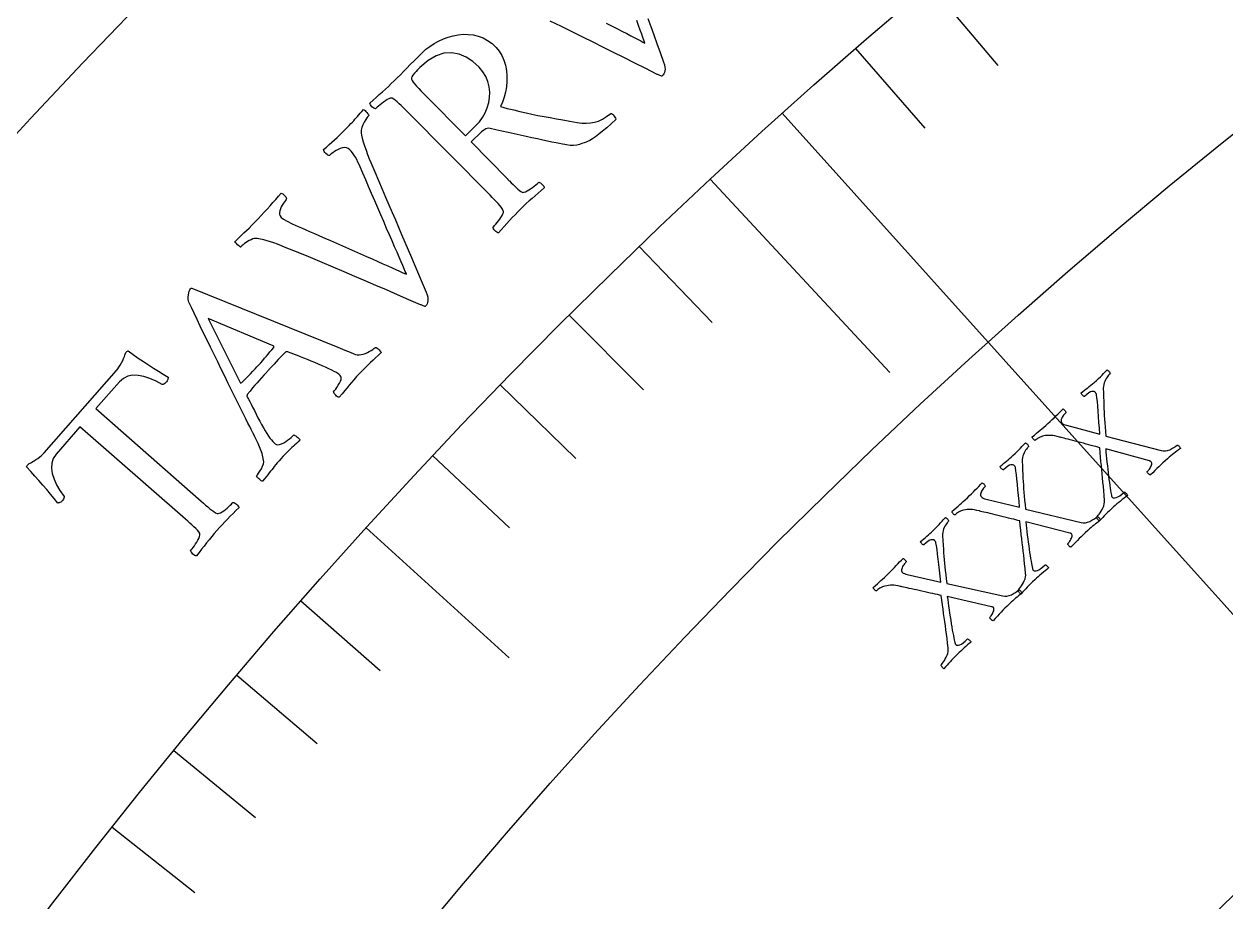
# Model space of a CAD drawing. Header units: millimetres. Extents: x -92 to 92, y -92 to 120.
# Drawn here: x -58.76 to -43.59, y 44.71 to 55.79 of the extents above; entities that cross this region are included whole.
import ezdxf

# ---------------------------------------------------------------- set-up
doc = ezdxf.new("R2010")
doc.units = ezdxf.units.MM
for name, color, linetype in [('ENGRAVE', 7, 'Continuous'), ('ENGRAVE_FINE', 8, 'Continuous'), ('TEXT', 5, 'Continuous')]:
    doc.layers.add(name, color=color, linetype=linetype)

msp = doc.modelspace()

# ---------------------------------------------------------------- linework, layer by layer
at = {"layer": 'ENGRAVE'}
for points in [[(-49.188, 54.6654), (-41.7634, 46.414)], [(-50.0989, 53.8318), (-47.8303, 51.3941)], [(-54.4417, 49.4355), (-52.6338, 47.7938)]]:
    msp.add_lwpolyline(points, dxfattribs=at)
for radius in [90.65, 90.65, 88.2219, 83.7125, 83.7125, 80.1513, 73.5375, 73.5375, 69.6525, 62.4375, 62.4375]:
    msp.add_circle((0, 0), radius, dxfattribs=at)
msp.add_arc((0, 0), 62.4375, 90, 180, dxfattribs=at)
at = {"layer": 'ENGRAVE_FINE'}
for points in [[(-47.3258, 56.2852), (-46.4686, 55.2657)], [(-48.2635, 55.4833), (-47.3893, 54.4783)], [(-50.9961, 52.9827), (-50.0724, 52.023)], [(-51.8792, 52.1183), (-50.9395, 51.1742)], [(-52.748, 51.2388), (-51.7926, 50.3107)], [(-53.6023, 50.3444), (-52.6313, 49.4325)], [(-55.2661, 48.5121), (-54.265, 47.6334)], [(-56.0751, 47.5746), (-55.0594, 46.7129)], [(-56.8686, 46.6232), (-55.8386, 45.7787)], [(-57.6463, 45.6581), (-56.6022, 44.8311)]]:
    msp.add_lwpolyline(points, dxfattribs=at)
at = {"layer": 'TEXT'}
for points in [[(-50.8851, 55.8585), (-50.8486, 55.7584), (-50.8109, 55.6546), (-50.7714, 55.5452), (-50.7302, 55.4301), (-50.6872, 55.3094), (-50.6769, 55.2767), (-50.6706, 55.2475), (-50.6684, 55.2219), (-50.6702, 55.1997), (-50.6753, 55.1803), (-50.6826, 55.163), (-50.6921, 55.1479), (-50.704, 55.1349), (-50.7087, 55.1325), (-50.715, 55.1326), (-50.723, 55.1351), (-50.7326, 55.14), (-50.7424, 55.1455), (-50.7513, 55.1499), (-50.759, 55.1532), (-50.7658, 55.1553), (-50.9107, 55.2283), (-51.0509, 55.2987), (-51.1863, 55.3665), (-51.3169, 55.4318), (-51.4457, 55.4959), (-51.5756, 55.5605), (-51.7068, 55.6254), (-51.8391, 55.6907), (-51.9758, 55.7575), (-52.1199, 55.827)], [(-51.4122, 55.8026), (-51.3423, 55.7672), (-51.2755, 55.733), (-51.2118, 55.7002), (-51.1525, 55.6696), (-51.099, 55.6418), (-51.0511, 55.6169), (-51.009, 55.5949), (-50.9741, 55.5767), (-50.9482, 55.5633), (-50.9311, 55.5547), (-50.923, 55.5509), (-50.927, 55.5635), (-50.9349, 55.5862), (-50.9466, 55.619), (-50.9621, 55.6618), (-50.9808, 55.7129), (-51.002, 55.7704), (-51.0256, 55.8343)]]:
    msp.add_lwpolyline(points, dxfattribs=at)
for points in [[(-53.7309, 55.4314), (-53.6859, 55.4716), (-53.6368, 55.5088), (-53.5837, 55.5432), (-53.5265, 55.5746), (-53.4666, 55.6021), (-53.4054, 55.6245), (-53.343, 55.642), (-53.2792, 55.6545), (-53.2152, 55.661), (-53.1516, 55.6604), (-53.0887, 55.6529), (-53.0263, 55.6383), (-52.9655, 55.6158), (-52.9074, 55.5842), (-52.852, 55.5436), (-52.7993, 55.4941), (-52.76, 55.4464), (-52.7276, 55.3932), (-52.7021, 55.3348), (-52.6835, 55.2709), (-52.6714, 55.2039), (-52.6653, 55.1362), (-52.665, 55.0676), (-52.6708, 54.9982), (-52.682, 54.9303), (-52.6983, 54.8661), (-52.7196, 54.8056), (-52.746, 54.7488), (-52.661, 54.7268), (-52.5788, 54.7063), (-52.4995, 54.6874), (-52.423, 54.6701), (-52.3478, 54.6539), (-52.272, 54.6383), (-52.1958, 54.6235), (-52.1192, 54.6094), (-52.0402, 54.5953), (-51.9571, 54.5806), (-51.8698, 54.5652), (-51.7783, 54.5491), (-51.7187, 54.5413), (-51.6623, 54.5391), (-51.6091, 54.5424), (-51.5591, 54.5513), (-51.5098, 54.567), (-51.4589, 54.5909), (-51.4064, 54.623), (-51.3522, 54.6633), (-51.3421, 54.6609), (-51.3318, 54.6544), (-51.3213, 54.6439), (-51.3106, 54.6293), (-51.301, 54.6142), (-51.2938, 54.6024), (-51.2891, 54.5938), (-51.2867, 54.5884), (-51.3474, 54.5324), (-51.4038, 54.4824), (-51.456, 54.4385), (-51.5039, 54.4006), (-51.5471, 54.3687), (-51.5852, 54.3425), (-51.6182, 54.3221), (-51.646, 54.3074), (-51.6656, 54.2999), (-51.6891, 54.2915), (-51.7166, 54.282), (-51.748, 54.2716), (-51.7833, 54.2629), (-51.8224, 54.2589), (-51.8653, 54.2595), (-51.9121, 54.2646), (-51.9334, 54.2685), (-51.9626, 54.274), (-51.9995, 54.2814), (-52.0443, 54.2904), (-52.0955, 54.301), (-52.1516, 54.3129), (-52.2128, 54.3262), (-52.279, 54.3407), (-52.3489, 54.3561), (-52.4212, 54.372), (-52.4958, 54.3884), (-52.5728, 54.4051), (-52.6505, 54.4222), (-52.7271, 54.4393), (-52.8027, 54.4564), (-52.8772, 54.4737), (-52.9026, 54.475), (-52.9289, 54.468), (-52.9559, 54.4529), (-52.9836, 54.4296), (-53.1139, 54.3025), (-52.662, 53.8405), (-52.6583, 53.8367), (-52.6546, 53.8329), (-52.6509, 53.8291), (-52.6471, 53.8253), (-52.6434, 53.8215), (-52.6397, 53.8177), (-52.636, 53.8139), (-52.6322, 53.8101), (-52.6091, 53.7866), (-52.5869, 53.7644), (-52.5656, 53.7434), (-52.5453, 53.7237), (-52.5259, 53.7059), (-52.5074, 53.6906), (-52.4898, 53.6779), (-52.4732, 53.6676), (-52.4627, 53.6658), (-52.4488, 53.6679), (-52.4314, 53.674), (-52.4105, 53.6842), (-52.3879, 53.6971), (-52.3655, 53.7113), (-52.3433, 53.727), (-52.3211, 53.744), (-52.3009, 53.7605), (-52.2843, 53.7743), (-52.2712, 53.7856), (-52.2618, 53.7943), (-52.2526, 53.7915), (-52.2422, 53.7861), (-52.2308, 53.778), (-52.2184, 53.7672), (-52.207, 53.7553), (-52.1989, 53.744), (-52.1941, 53.7332), (-52.1926, 53.7229), (-52.2324, 53.689), (-52.2713, 53.6556), (-52.3092, 53.6228), (-52.3462, 53.5906), (-52.3827, 53.5582), (-52.4191, 53.5249), (-52.4556, 53.4906), (-52.492, 53.4553), (-52.5271, 53.4204), (-52.562, 53.3846), (-52.5967, 53.3481), (-52.6312, 53.3107), (-52.6658, 53.2727), (-52.7004, 53.2342), (-52.7352, 53.1953), (-52.7701, 53.1558), (-52.7803, 53.1575), (-52.791, 53.1625), (-52.8022, 53.1708), (-52.8138, 53.1824), (-52.8244, 53.195), (-52.8323, 53.2066), (-52.8375, 53.217), (-52.8401, 53.2264), (-52.8313, 53.2356), (-52.8198, 53.2484), (-52.8056, 53.2648), (-52.7888, 53.2847), (-52.7713, 53.3066), (-52.755, 53.3288), (-52.7399, 53.3514), (-52.7261, 53.3742), (-52.7152, 53.3953), (-52.7088, 53.4125), (-52.707, 53.4259), (-52.7097, 53.4354), (-52.7213, 53.456), (-52.7361, 53.4779), (-52.7543, 53.5008), (-52.7757, 53.5249), (-52.7993, 53.5499), (-52.824, 53.5757), (-52.8498, 53.6024), (-52.8766, 53.6298), (-53.9188, 54.6816), (-53.9459, 54.709), (-53.9724, 54.7354), (-53.9983, 54.7608), (-54.0235, 54.7853), (-54.0479, 54.8076), (-54.071, 54.8264), (-54.0929, 54.8417), (-54.1137, 54.8535), (-54.1241, 54.8572), (-54.138, 54.8556), (-54.1553, 54.8488), (-54.1761, 54.8368), (-54.1984, 54.8217), (-54.2206, 54.8059), (-54.2426, 54.7892), (-54.2645, 54.7717), (-54.2846, 54.7551), (-54.3011, 54.7411), (-54.3141, 54.7296), (-54.3236, 54.7207), (-54.333, 54.7232), (-54.3435, 54.7285), (-54.355, 54.7364), (-54.3676, 54.747), (-54.3791, 54.7587), (-54.3873, 54.77), (-54.3921, 54.7808), (-54.3936, 54.7912), (-54.3539, 54.828), (-54.3145, 54.864), (-54.2754, 54.8995), (-54.2366, 54.9342), (-54.1982, 54.9688), (-54.1605, 55.0036), (-54.1234, 55.0388), (-54.0868, 55.0742), (-54.0487, 55.1119), (-54.0095, 55.1513), (-53.969, 55.1925), (-53.9274, 55.2353), (-53.8834, 55.2804), (-53.836, 55.3281), (-53.7852, 55.3784), (-53.7309, 55.4314)], [(-53.014, 55.2448), (-53.0947, 55.3177), (-53.1796, 55.3724), (-53.2687, 55.409), (-53.362, 55.4273), (-53.4587, 55.4226), (-53.5579, 55.3901), (-53.6596, 55.3296), (-53.7636, 55.2413), (-53.7766, 55.2282), (-53.7925, 55.2119), (-53.8111, 55.1922), (-53.8324, 55.1692), (-53.8517, 55.146), (-53.8641, 55.1259), (-53.8696, 55.1087), (-53.8683, 55.0945), (-53.8598, 55.0766), (-53.8463, 55.0558), (-53.8277, 55.0322), (-53.8042, 55.0057), (-53.778, 54.9778), (-53.7515, 54.9498), (-53.7246, 54.9219), (-53.6975, 54.894), (-53.1884, 54.3787), (-53.0554, 54.5085), (-53.01, 54.5581), (-52.971, 54.6121), (-52.9386, 54.6706), (-52.9126, 54.7336), (-52.8939, 54.7991), (-52.8836, 54.8652), (-52.8815, 54.9319), (-52.8877, 54.9992), (-52.9033, 55.0653), (-52.9296, 55.1283), (-52.9664, 55.1881), (-53.014, 55.2448)], [(-55.806, 53.3314), (-55.7665, 53.3733), (-55.728, 53.4149), (-55.6906, 53.4563), (-55.6543, 53.4974), (-55.6186, 53.5383), (-55.583, 53.5786), (-55.5475, 53.6184), (-55.5121, 53.6577), (-55.5037, 53.6538), (-55.4937, 53.6468), (-55.482, 53.6366), (-55.4688, 53.6234), (-55.4568, 53.6097), (-55.449, 53.5985), (-55.4453, 53.5897), (-55.4457, 53.5834), (-55.452, 53.5761), (-55.4608, 53.5646), (-55.4721, 53.5489), (-55.4859, 53.529), (-55.5, 53.5067), (-55.5124, 53.4835), (-55.5231, 53.4597), (-55.532, 53.4351), (-55.5367, 53.4111), (-55.535, 53.3891), (-55.5268, 53.3689), (-55.5121, 53.3507), (-55.4834, 53.3288), (-55.4381, 53.3022), (-55.3764, 53.271), (-55.2981, 53.2351), (-55.2568, 53.2171), (-55.2091, 53.1964), (-55.1552, 53.1729), (-55.0948, 53.1468), (-55.0297, 53.1185), (-54.9615, 53.0886), (-54.8902, 53.0573), (-54.8157, 53.0243), (-54.7395, 52.9907), (-54.6633, 52.9571), (-54.5869, 52.9237), (-54.5104, 52.8904), (-54.4354, 52.8577), (-54.3636, 52.8262), (-54.295, 52.7958), (-54.2296, 52.7666), (-54.1687, 52.7393), (-54.1137, 52.7145), (-54.0646, 52.6923), (-54.0212, 52.6727), (-53.9854, 52.6564), (-53.9588, 52.6445), (-53.9413, 52.6369), (-53.9329, 52.6335), (-53.9377, 52.6459), (-53.9469, 52.6682), (-53.9604, 52.7002), (-53.9782, 52.7421), (-53.9997, 52.7921), (-54.024, 52.8483), (-54.0512, 52.9108), (-54.0812, 52.9796), (-54.1135, 53.0534), (-54.1473, 53.1309), (-54.1826, 53.2123), (-54.2195, 53.2975), (-54.2572, 53.3849), (-54.2952, 53.473), (-54.3335, 53.5618), (-54.372, 53.6512), (-54.41, 53.7397), (-54.4468, 53.8256), (-54.4825, 53.9088), (-54.517, 53.9894), (-54.5302, 54.0196), (-54.5447, 54.0497), (-54.5604, 54.0799), (-54.5774, 54.1101), (-54.5948, 54.1385), (-54.6119, 54.1635), (-54.6288, 54.1849), (-54.6453, 54.2029), (-54.6664, 54.2195), (-54.6892, 54.2293), (-54.7138, 54.2322), (-54.7402, 54.2282), (-54.767, 54.2198), (-54.7929, 54.2091), (-54.8179, 54.1962), (-54.8419, 54.181), (-54.8634, 54.1659), (-54.8809, 54.1528), (-54.8945, 54.1419), (-54.9041, 54.1331), (-54.9126, 54.1326), (-54.9228, 54.1363), (-54.9348, 54.1442), (-54.9485, 54.1564), (-54.9612, 54.1702), (-54.9703, 54.183), (-54.9757, 54.1947), (-54.9775, 54.2054), (-54.9422, 54.2384), (-54.9077, 54.2703), (-54.874, 54.3011), (-54.8411, 54.3307), (-54.8083, 54.3605), (-54.7751, 54.3917), (-54.7413, 54.4242), (-54.707, 54.4582), (-54.6792, 54.4863), (-54.6545, 54.5115), (-54.633, 54.5338), (-54.6148, 54.5532), (-54.5983, 54.5712), (-54.582, 54.5891), (-54.5662, 54.607), (-54.5506, 54.625), (-54.5342, 54.6438), (-54.5158, 54.6646), (-54.4956, 54.6873), (-54.4734, 54.7119), (-54.465, 54.7077), (-54.4551, 54.7), (-54.4437, 54.6889), (-54.4307, 54.6742), (-54.419, 54.6596), (-54.4114, 54.6484), (-54.4078, 54.6407), (-54.4084, 54.6364), (-54.4178, 54.6254), (-54.4306, 54.608), (-54.4468, 54.584), (-54.4664, 54.5535), (-54.4847, 54.5195), (-54.4972, 54.485), (-54.5038, 54.4502), (-54.5045, 54.4149), (-54.5011, 54.3868), (-54.493, 54.3504), (-54.4802, 54.3059), (-54.4626, 54.2532), (-54.4426, 54.1974), (-54.4222, 54.1435), (-54.4014, 54.0916), (-54.3803, 54.0415), (-54.3311, 53.9256), (-54.2839, 53.8147), (-54.2386, 53.7088), (-54.1953, 53.6077), (-54.1534, 53.51), (-54.1123, 53.4139), (-54.0721, 53.3194), (-54.0328, 53.2265), (-53.9935, 53.1336), (-53.9533, 53.039), (-53.9122, 52.9427), (-53.8702, 52.8448), (-53.8268, 52.7433), (-53.7813, 52.6362), (-53.7338, 52.5236), (-53.6841, 52.4055), (-53.672, 52.3735), (-53.6641, 52.3447), (-53.6604, 52.3192), (-53.6611, 52.2969), (-53.665, 52.2772), (-53.6714, 52.2596), (-53.6801, 52.244), (-53.6911, 52.2304), (-53.6957, 52.2278), (-53.702, 52.2275), (-53.7101, 52.2295), (-53.72, 52.2338), (-53.7301, 52.2388), (-53.7392, 52.2427), (-53.7471, 52.2455), (-53.754, 52.2473), (-53.9028, 52.3121), (-54.0467, 52.3746), (-54.1856, 52.4348), (-54.3196, 52.4927), (-54.4518, 52.5496), (-54.5851, 52.6068), (-54.7197, 52.6643), (-54.8555, 52.7222), (-54.9956, 52.7813), (-55.1433, 52.8427), (-55.2987, 52.9064), (-55.4616, 52.9723), (-55.5115, 52.9927), (-55.5593, 53.0114), (-55.605, 53.0284), (-55.6487, 53.0437), (-55.6911, 53.0571), (-55.733, 53.0684), (-55.7744, 53.0777), (-55.8153, 53.085), (-55.8326, 53.0864), (-55.8514, 53.0843), (-55.8718, 53.0787), (-55.8937, 53.0695), (-55.9158, 53.0582), (-55.9367, 53.0461), (-55.9565, 53.0332), (-55.9753, 53.0196), (-55.9921, 53.0064), (-56.0062, 52.9947), (-56.0177, 52.9845), (-56.0265, 52.9758), (-56.0297, 52.9767), (-56.0371, 52.9821), (-56.0484, 52.9919), (-56.0638, 53.0061), (-56.079, 53.0208), (-56.09, 53.0321), (-56.0965, 53.0399), (-56.0987, 53.0441), (-56.0568, 53.0857), (-56.0182, 53.1234), (-55.983, 53.157), (-55.9513, 53.1868), (-55.9197, 53.2166), (-55.8849, 53.2507), (-55.8471, 53.2889), (-55.806, 53.3314)], [(-55.8682, 50.6275), (-55.8708, 50.6327), (-55.8786, 50.6484), (-55.8917, 50.6744), (-55.91, 50.7109), (-55.9328, 50.7563), (-55.9594, 50.809), (-55.9898, 50.8692), (-56.0239, 50.9367), (-56.0608, 51.0101), (-56.0994, 51.0879), (-56.1397, 51.17), (-56.1818, 51.2565), (-56.225, 51.3457), (-56.269, 51.4361), (-56.3137, 51.5275), (-56.3593, 51.6201), (-56.4046, 51.7124), (-56.4488, 51.8029), (-56.492, 51.8916), (-56.5341, 51.9784), (-56.5743, 52.0619), (-56.6119, 52.1403), (-56.647, 52.2136), (-56.6794, 52.2819), (-56.6838, 52.2987), (-56.6859, 52.3193), (-56.6858, 52.3437), (-56.6834, 52.3718), (-56.6792, 52.3993), (-56.6737, 52.4215), (-56.6669, 52.4386), (-56.659, 52.4505), (-56.6566, 52.4529), (-56.6546, 52.4546), (-56.6529, 52.4556), (-56.6515, 52.456), (-56.6499, 52.4562), (-56.6477, 52.4568), (-56.6449, 52.4577), (-56.6414, 52.459), (-54.8004, 51.7142), (-54.7101, 51.6767), (-54.6424, 51.6488), (-54.5972, 51.6307), (-54.5745, 51.6224), (-54.5533, 51.6173), (-54.5302, 51.6162), (-54.5052, 51.6191), (-54.4782, 51.6259), (-54.4511, 51.6354), (-54.4253, 51.6462), (-54.4011, 51.6584), (-54.3782, 51.672), (-54.3583, 51.6851), (-54.3426, 51.6959), (-54.3313, 51.7044), (-54.3243, 51.7107), (-54.3129, 51.708), (-54.3012, 51.7021), (-54.2893, 51.6929), (-54.2772, 51.6804), (-54.2662, 51.6675), (-54.258, 51.6573), (-54.2526, 51.6497), (-54.2499, 51.6447), (-54.2866, 51.611), (-54.3214, 51.5791), (-54.3541, 51.5489), (-54.3849, 51.5205), (-54.4158, 51.4913), (-54.4489, 51.4587), (-54.4842, 51.4228), (-54.5217, 51.3835), (-54.5608, 51.3415), (-54.5959, 51.3028), (-54.6269, 51.2672), (-54.6541, 51.2349), (-54.6808, 51.2023), (-54.7109, 51.1658), (-54.7442, 51.1254), (-54.7808, 51.0811), (-54.7911, 51.0825), (-54.802, 51.0871), (-54.8135, 51.0949), (-54.8256, 51.106), (-54.8364, 51.1184), (-54.8443, 51.1302), (-54.8492, 51.1412), (-54.8511, 51.1515), (-54.8394, 51.1653), (-54.8257, 51.1833), (-54.8102, 51.2056), (-54.7928, 51.2321), (-54.7767, 51.2593), (-54.765, 51.2833), (-54.7577, 51.3043), (-54.7548, 51.3221), (-54.7568, 51.3324), (-54.7618, 51.3432), (-54.7701, 51.3545), (-54.7814, 51.3664), (-54.7961, 51.3782), (-54.8168, 51.3917), (-54.8435, 51.4068), (-54.8762, 51.4237), (-54.9133, 51.4417), (-54.9533, 51.4602), (-54.9961, 51.4793), (-55.0418, 51.4988), (-55.0886, 51.5184), (-55.135, 51.5375), (-55.1809, 51.5561), (-55.2264, 51.5743), (-55.2696, 51.5914), (-55.3088, 51.6069), (-55.3441, 51.6209), (-55.3754, 51.6332), (-55.4011, 51.6433), (-55.4194, 51.6504), (-55.4304, 51.6548), (-55.434, 51.6562), (-55.4347, 51.6562), (-55.4366, 51.6561), (-55.4397, 51.656), (-55.4441, 51.6558), (-55.4488, 51.6553), (-55.4528, 51.6543), (-55.4562, 51.6526), (-55.459, 51.6503), (-55.4794, 51.6306), (-55.5016, 51.6084), (-55.5256, 51.5836), (-55.5513, 51.5562), (-55.5775, 51.5279), (-55.6028, 51.5007), (-55.6271, 51.4744), (-55.6505, 51.4491), (-55.6566, 51.4425), (-55.6626, 51.436), (-55.6687, 51.4295), (-55.6747, 51.4229), (-55.6806, 51.4165), (-55.6862, 51.4105), (-55.6915, 51.4048), (-55.6964, 51.3994), (-55.7312, 51.3615), (-55.7631, 51.3264), (-55.792, 51.2941), (-55.8181, 51.2646), (-55.8443, 51.2342), (-55.8736, 51.1995), (-55.906, 51.1603), (-55.9415, 51.1168), (-55.9426, 51.1151), (-55.9435, 51.1126), (-55.9442, 51.1093), (-55.9447, 51.1053), (-55.9451, 51.1014), (-55.9454, 51.0987), (-55.9456, 51.097), (-55.9456, 51.0965), (-55.9435, 51.0922), (-55.937, 51.0796), (-55.9262, 51.0584), (-55.9112, 51.0289), (-55.8931, 50.9935), (-55.8735, 50.9548), (-55.8524, 50.913), (-55.8296, 50.868), (-55.8063, 50.8222), (-55.7833, 50.7784), (-55.7607, 50.7365), (-55.7385, 50.6964), (-55.7168, 50.657), (-55.6957, 50.6221), (-55.6753, 50.5918), (-55.6555, 50.566), (-55.6369, 50.5439), (-55.6199, 50.5246), (-55.6044, 50.5084), (-55.5905, 50.495), (-55.5745, 50.485), (-55.5554, 50.4815), (-55.5331, 50.4844), (-55.5078, 50.4936), (-55.4814, 50.5069), (-55.4563, 50.5218), (-55.4323, 50.5384), (-55.4095, 50.5567), (-55.3894, 50.574), (-55.3738, 50.5879), (-55.3625, 50.5983), (-55.3555, 50.6052), (-55.3493, 50.604), (-55.3405, 50.5999), (-55.3293, 50.5929), (-55.3156, 50.5831), (-55.302, 50.5721), (-55.2911, 50.5619), (-55.2829, 50.5523), (-55.2774, 50.5433), (-55.3004, 50.5208), (-55.3218, 50.4999), (-55.3416, 50.4809), (-55.3598, 50.4637), (-55.3771, 50.4473), (-55.3944, 50.4309), (-55.4117, 50.4145), (-55.429, 50.3982), (-55.4474, 50.3802), (-55.4679, 50.3593), (-55.4907, 50.3352), (-55.5156, 50.308), (-55.5404, 50.2803), (-55.5628, 50.2546), (-55.5828, 50.2308), (-55.6003, 50.2091), (-55.6167, 50.1883), (-55.6331, 50.1675), (-55.6494, 50.1467), (-55.6658, 50.1259), (-55.6833, 50.1038), (-55.7032, 50.079), (-55.7254, 50.0517), (-55.7499, 50.0217), (-55.756, 50.023), (-55.7643, 50.0275), (-55.7749, 50.0352), (-55.7876, 50.0461), (-55.8003, 50.058), (-55.8106, 50.069), (-55.8184, 50.079), (-55.8239, 50.0881), (-55.8122, 50.1026), (-55.7983, 50.1225), (-55.7822, 50.1479), (-55.7639, 50.1787), (-55.7476, 50.2107), (-55.7373, 50.2395), (-55.7331, 50.2652), (-55.7349, 50.2878), (-55.7436, 50.33), (-55.7552, 50.3721), (-55.7695, 50.414), (-55.7866, 50.4558), (-55.8055, 50.4978), (-55.8255, 50.5405), (-55.8463, 50.5837), (-55.8682, 50.6275)], [(-56.4372, 52.0732), (-56.031, 51.2662), (-56.0306, 51.266), (-56.0293, 51.2654), (-56.0273, 51.2643), (-56.0245, 51.2627), (-56.0215, 51.2614), (-56.0191, 51.2608), (-56.0171, 51.261), (-56.0157, 51.2619), (-55.9904, 51.287), (-55.9631, 51.3147), (-55.9336, 51.345), (-55.902, 51.3779), (-55.871, 51.4105), (-55.8434, 51.4397), (-55.819, 51.4656), (-55.798, 51.4883), (-55.771, 51.5178), (-55.7457, 51.5462), (-55.7221, 51.5734), (-55.7001, 51.5994), (-55.6785, 51.6254), (-55.6557, 51.6525), (-55.6319, 51.6807), (-55.607, 51.7101), (-55.6052, 51.7128), (-55.6047, 51.7159), (-55.6054, 51.7191), (-55.6074, 51.7227), (-55.6098, 51.7259), (-55.6114, 51.7282), (-55.6124, 51.7296), (-55.6127, 51.73)], [(-57.5909, 51.4201), (-57.5762, 51.4383), (-57.561, 51.4603), (-57.5454, 51.4861), (-57.5292, 51.5158), (-57.5142, 51.5456), (-57.5018, 51.5716), (-57.4921, 51.5941), (-57.4852, 51.6128), (-57.4809, 51.6269), (-57.4767, 51.6381), (-57.4728, 51.6465), (-57.4691, 51.652), (-57.4649, 51.6559), (-57.4598, 51.6596), (-57.4538, 51.663), (-57.4468, 51.6661), (-57.3816, 51.6201), (-57.3169, 51.5755), (-57.2528, 51.5323), (-57.1893, 51.4905), (-57.1263, 51.45), (-57.0638, 51.4109), (-57.0019, 51.3732), (-56.9406, 51.3368), (-56.9406, 51.3311), (-56.9413, 51.3241), (-56.9425, 51.3158), (-56.9443, 51.3062), (-56.9473, 51.2962), (-56.9522, 51.2867), (-56.9591, 51.2778), (-56.9679, 51.2693), (-56.9808, 51.2567), (-56.9929, 51.2482), (-57.0042, 51.2439), (-57.0148, 51.2437), (-57.0934, 51.2861), (-57.1702, 51.3191), (-57.2455, 51.3426), (-57.319, 51.3567), (-57.3882, 51.3586), (-57.4504, 51.3456), (-57.5056, 51.3178), (-57.5537, 51.2752), (-57.8514, 50.939), (-56.5243, 49.7704), (-56.4954, 49.7451), (-56.4674, 49.7209), (-56.4402, 49.6977), (-56.4139, 49.6755), (-56.3886, 49.6555), (-56.3647, 49.6387), (-56.3421, 49.6251), (-56.3208, 49.6147), (-56.3102, 49.6136), (-56.2965, 49.6168), (-56.2796, 49.6242), (-56.2595, 49.6359), (-56.238, 49.6503), (-56.217, 49.6659), (-56.1963, 49.6828), (-56.176, 49.7009), (-56.1576, 49.7182), (-56.1424, 49.7329), (-56.1304, 49.7448), (-56.1218, 49.7541), (-56.1123, 49.752), (-56.1016, 49.7474), (-56.0897, 49.7401), (-56.0764, 49.7303), (-56.0642, 49.7193), (-56.0553, 49.7086), (-56.0497, 49.6982), (-56.0474, 49.6881), (-56.0846, 49.6513), (-56.1209, 49.6151), (-56.1563, 49.5796), (-56.1908, 49.5447), (-56.2247, 49.5097), (-56.2586, 49.4737), (-56.2924, 49.4368), (-56.3261, 49.3989), (-56.3585, 49.3615), (-56.3906, 49.3232), (-56.4225, 49.2842), (-56.4542, 49.2444), (-56.4858, 49.2039), (-56.5174, 49.163), (-56.5492, 49.1215), (-56.5811, 49.0795), (-56.5914, 49.0805), (-56.6025, 49.0847), (-56.6142, 49.0921), (-56.6267, 49.1028), (-56.6382, 49.1146), (-56.6469, 49.1256), (-56.6529, 49.1356), (-56.6562, 49.1447), (-56.6481, 49.1546), (-56.6376, 49.1682), (-56.6247, 49.1856), (-56.6094, 49.2067), (-56.5935, 49.2299), (-56.5789, 49.2532), (-56.5656, 49.2768), (-56.5535, 49.3006), (-56.5442, 49.3225), (-56.5391, 49.3401), (-56.5383, 49.3536), (-56.5417, 49.3628), (-56.5548, 49.3826), (-56.5712, 49.4032), (-56.591, 49.4248), (-56.6141, 49.4472), (-56.6395, 49.4704), (-56.6661, 49.4943), (-56.6938, 49.5189), (-56.7226, 49.5443), (-58.0544, 50.7075), (-58.3536, 50.363), (-58.3896, 50.3097), (-58.4099, 50.2514), (-58.4146, 50.188), (-58.4037, 50.1196), (-58.3803, 50.0484), (-58.3477, 49.9764), (-58.3057, 49.9036), (-58.2544, 49.8301), (-58.2531, 49.8196), (-58.256, 49.8078), (-58.2628, 49.7946), (-58.2736, 49.7802), (-58.2808, 49.7705), (-58.2885, 49.7628), (-58.2969, 49.7571), (-58.3059, 49.7533), (-58.3147, 49.7509), (-58.3224, 49.7491), (-58.3291, 49.7478), (-58.3346, 49.7471), (-58.3788, 49.803), (-58.4245, 49.8592), (-58.4717, 49.9156), (-58.5206, 49.9722), (-58.5709, 50.0291), (-58.6225, 50.0866), (-58.6754, 50.1446), (-58.7296, 50.2032), (-58.7255, 50.2122), (-58.7197, 50.2209), (-58.712, 50.2293), (-58.7026, 50.2374), (-58.6927, 50.2447), (-58.6835, 50.2509), (-58.675, 50.2559), (-58.6672, 50.2597), (-58.65, 50.2687), (-58.6304, 50.2801), (-58.6084, 50.294), (-58.5841, 50.3103), (-58.5599, 50.3276), (-58.5386, 50.3447), (-58.5202, 50.3616), (-58.5045, 50.3782)], [(-45.8361, 50.7499), (-45.8085, 50.7751), (-45.7823, 50.7995), (-45.7576, 50.8231), (-45.7343, 50.8459), (-45.7118, 50.8681), (-45.6894, 50.8901), (-45.667, 50.9118), (-45.6448, 50.9332), (-45.64, 50.9306), (-45.6341, 50.926), (-45.6272, 50.9196), (-45.6194, 50.9112), (-45.6124, 50.9027), (-45.6084, 50.8958), (-45.6072, 50.8905), (-45.6089, 50.8869), (-45.6149, 50.8811), (-45.6219, 50.8735), (-45.6297, 50.8643), (-45.6385, 50.8533), (-45.6473, 50.8412), (-45.6549, 50.8288), (-45.6615, 50.8159), (-45.6669, 50.8025), (-45.6701, 50.7894), (-45.6697, 50.7772), (-45.6659, 50.7658), (-45.6586, 50.7553), (-45.6491, 50.7471), (-45.636, 50.7397), (-45.6194, 50.7331), (-45.5992, 50.7272), (-45.1793, 50.6154), (-45.1856, 50.6911), (-45.1914, 50.7648), (-45.1967, 50.8365), (-45.2014, 50.9061), (-45.2061, 50.9706), (-45.2111, 51.0267), (-45.2164, 51.0745), (-45.222, 51.1139), (-45.2233, 51.1197), (-45.2252, 51.1251), (-45.2275, 51.13), (-45.2303, 51.1345), (-45.2331, 51.1383), (-45.2353, 51.1413), (-45.2368, 51.1434), (-45.2378, 51.1446), (-45.244, 51.1492), (-45.253, 51.1521), (-45.2646, 51.1533), (-45.279, 51.1528), (-45.2968, 51.148), (-45.3188, 51.1363), (-45.345, 51.1178), (-45.3754, 51.0924), (-45.3791, 51.0924), (-45.3842, 51.0948), (-45.3905, 51.0997), (-45.3983, 51.107), (-45.4058, 51.1153), (-45.4118, 51.1226), (-45.4161, 51.1292), (-45.4188, 51.1349), (-45.3951, 51.1532), (-45.3728, 51.1705), (-45.3519, 51.1867), (-45.3323, 51.2018), (-45.3131, 51.217), (-45.2933, 51.2332), (-45.2728, 51.2505), (-45.2517, 51.2689), (-45.2228, 51.2947), (-45.1967, 51.3187), (-45.1734, 51.3411), (-45.1527, 51.3617), (-45.1342, 51.3805), (-45.1173, 51.3976), (-45.102, 51.4129), (-45.0884, 51.4265), (-45.0837, 51.424), (-45.0782, 51.4201), (-45.072, 51.4148), (-45.0651, 51.408), (-45.0588, 51.4005), (-45.0545, 51.393), (-45.0521, 51.3856), (-45.0516, 51.3781), (-45.0557, 51.3741), (-45.0617, 51.3676), (-45.0695, 51.3585), (-45.0792, 51.347), (-45.0896, 51.3334), (-45.0995, 51.318), (-45.109, 51.301), (-45.1181, 51.2822), (-45.1258, 51.2621), (-45.1314, 51.2409), (-45.1348, 51.2187), (-45.136, 51.1954), (-45.1344, 51.1363), (-45.1328, 51.0813), (-45.1315, 51.0302), (-45.1303, 50.9832), (-45.1289, 50.9382), (-45.127, 50.8933), (-45.1246, 50.8484), (-45.1217, 50.8037), (-45.1184, 50.7569), (-45.1145, 50.7061), (-45.11, 50.6511), (-45.1051, 50.5921), (-44.4058, 50.408), (-44.3799, 50.4037), (-44.3532, 50.4042), (-44.3256, 50.4097), (-44.2972, 50.42), (-44.2696, 50.4333), (-44.2446, 50.4475), (-44.222, 50.4626), (-44.202, 50.4786), (-44.1967, 50.4765), (-44.1908, 50.4724), (-44.1844, 50.4664), (-44.1775, 50.4584), (-44.1711, 50.4503), (-44.1664, 50.4438), (-44.1633, 50.439), (-44.1619, 50.4359), (-44.1851, 50.4183), (-44.2067, 50.4019), (-44.2266, 50.3868), (-44.2448, 50.373), (-44.263, 50.3588), (-44.2826, 50.3429), (-44.3038, 50.325), (-44.3264, 50.3054), (-44.3572, 50.278), (-44.3856, 50.252), (-44.4118, 50.2276), (-44.4356, 50.2047), (-44.4593, 50.1816), (-44.4849, 50.1566), (-44.5124, 50.1296), (-44.5418, 50.1007), (-44.548, 50.1022), (-44.5548, 50.1059), (-44.5622, 50.1119), (-44.5703, 50.1202), (-44.5772, 50.1287), (-44.5812, 50.1356), (-44.5824, 50.1408), (-44.5807, 50.1444), (-44.5756, 50.1495), (-44.5695, 50.1565), (-44.5625, 50.1653), (-44.5546, 50.176), (-44.5466, 50.1879), (-44.5395, 50.2002), (-44.5334, 50.2129), (-44.5281, 50.2261), (-44.5246, 50.2386), (-44.5239, 50.2496), (-44.526, 50.259), (-44.5309, 50.2668), (-44.5325, 50.2684), (-44.5348, 50.27), (-44.5375, 50.2717), (-44.5408, 50.2734), (-44.5443, 50.2749), (-44.5477, 50.276), (-44.5509, 50.2768), (-44.5539, 50.2771), (-45.1057, 50.429), (-45.1025, 50.3902), (-45.0988, 50.3494), (-45.0946, 50.3068), (-45.0899, 50.2623), (-45.085, 50.2172), (-45.08, 50.1727), (-45.0749, 50.1287), (-45.0698, 50.0852), (-45.0647, 50.0435), (-45.0596, 50.0045), (-45.0545, 49.9683), (-45.0495, 49.9349), (-45.0447, 49.9054), (-45.0407, 49.8809), (-45.0373, 49.8615), (-45.0346, 49.847), (-45.0339, 49.8445), (-45.033, 49.8414), (-45.032, 49.8377), (-45.0308, 49.8335), (-45.0293, 49.8291), (-45.0272, 49.8248), (-45.0245, 49.8207), (-45.0213, 49.8168), (-45.0135, 49.8114), (-45.0027, 49.8093), (-44.9888, 49.8105), (-44.972, 49.8149), (-44.952, 49.8237), (-44.9286, 49.8382), (-44.902, 49.8583), (-44.8719, 49.884), (-44.8665, 49.8821), (-44.8602, 49.8783), (-44.8533, 49.8728), (-44.8456, 49.8655), (-44.8385, 49.858), (-44.8336, 49.8518), (-44.8306, 49.8469), (-44.8297, 49.8433), (-44.852, 49.8259), (-44.8744, 49.8083), (-44.8969, 49.7904), (-44.9195, 49.7723), (-44.9419, 49.7539), (-44.9638, 49.7354), (-44.9853, 49.7167), (-45.0063, 49.698), (-45.0344, 49.6723), (-45.06, 49.6482), (-45.0833, 49.6258), (-45.1042, 49.6049), (-45.124, 49.5847), (-45.1441, 49.564), (-45.1645, 49.5428), (-45.1852, 49.5212), (-45.1904, 49.5245), (-45.1959, 49.5295), (-45.2017, 49.5361), (-45.2078, 49.5444), (-45.2134, 49.5527), (-45.2175, 49.5593), (-45.2202, 49.5641), (-45.2216, 49.5672), (-45.2172, 49.5718), (-45.2103, 49.58), (-45.2009, 49.5917), (-45.1889, 49.6069), (-45.1758, 49.6248), (-45.1632, 49.6444), (-45.1511, 49.6657), (-45.1395, 49.6886), (-45.1297, 49.7122), (-45.1233, 49.7354), (-45.1202, 49.7582), (-45.1204, 49.7806), (-45.1255, 49.8422), (-45.1305, 49.9011), (-45.1354, 49.9572), (-45.1402, 50.0106), (-45.145, 50.0626), (-45.15, 50.1146), (-45.1551, 50.1666), (-45.1604, 50.2187), (-45.1657, 50.2719), (-45.1711, 50.3274), (-45.1765, 50.385), (-45.1819, 50.445), (-45.2044, 50.4515), (-45.2297, 50.4586), (-45.2577, 50.4662), (-45.2885, 50.4742), (-45.321, 50.4827), (-45.3541, 50.4915), (-45.3879, 50.5006), (-45.4223, 50.5099), (-45.4564, 50.5192), (-45.4895, 50.528), (-45.5216, 50.5365), (-45.5525, 50.5444), (-45.5815, 50.5518), (-45.6078, 50.5585), (-45.6313, 50.5646), (-45.6521, 50.5699), (-45.6691, 50.5742), (-45.6813, 50.5773), (-45.6886, 50.5792), (-45.691, 50.5798), (-45.7206, 50.5877), (-45.748, 50.5937), (-45.7732, 50.5979), (-45.7962, 50.6001), (-45.8184, 50.6007), (-45.8411, 50.5997), (-45.8643, 50.5971), (-45.8881, 50.5929), (-45.9039, 50.5891), (-45.9195, 50.5838), (-45.9351, 50.577), (-45.9505, 50.5688), (-45.9649, 50.56), (-45.9771, 50.552), (-45.9873, 50.5446), (-45.9954, 50.5379), (-45.9992, 50.5365), (-46.0043, 50.5382), (-46.0107, 50.5429), (-46.0185, 50.5507), (-46.0258, 50.5595), (-46.031, 50.5676), (-46.034, 50.5748), (-46.0347, 50.5811), (-46.0068, 50.605), (-45.9808, 50.6269), (-45.9568, 50.6469), (-45.9348, 50.6648), (-45.9128, 50.6829), (-45.889, 50.7031), (-45.8635, 50.7254), (-45.8361, 50.7499)], [(-46.8516, 49.814), (-46.8245, 49.8397), (-46.7989, 49.8646), (-46.7746, 49.8886), (-46.7518, 49.9119), (-46.7297, 49.9346), (-46.7077, 49.9571), (-46.6859, 49.9792), (-46.6641, 50.0011), (-46.6591, 49.9985), (-46.6532, 49.9941), (-46.6462, 49.9878), (-46.6382, 49.9795), (-46.6311, 49.9712), (-46.6269, 49.9644), (-46.6256, 49.9591), (-46.6273, 49.9554), (-46.6331, 49.9495), (-46.6399, 49.9419), (-46.6476, 49.9324), (-46.6562, 49.9213), (-46.6647, 49.9091), (-46.6721, 49.8964), (-46.6783, 49.8834), (-46.6835, 49.87), (-46.6864, 49.8568), (-46.6858, 49.8446), (-46.6818, 49.8333), (-46.6742, 49.8229), (-46.6646, 49.8149), (-46.6514, 49.8078), (-46.6346, 49.8015), (-46.6143, 49.796), (-46.1923, 49.6927), (-46.2001, 49.7683), (-46.2073, 49.8419), (-46.2141, 49.9134), (-46.2202, 49.9829), (-46.2262, 50.0473), (-46.2323, 50.1033), (-46.2386, 50.151), (-46.245, 50.1903), (-46.2464, 50.1961), (-46.2484, 50.2014), (-46.2508, 50.2063), (-46.2537, 50.2107), (-46.2566, 50.2144), (-46.2588, 50.2174), (-46.2604, 50.2194), (-46.2614, 50.2206), (-46.2677, 50.2251), (-46.2767, 50.2278), (-46.2884, 50.2288), (-46.3027, 50.228), (-46.3205, 50.2228), (-46.3422, 50.2107), (-46.3681, 50.1917), (-46.3979, 50.1657), (-46.4016, 50.1655), (-46.4067, 50.1678), (-46.4132, 50.1726), (-46.4211, 50.1798), (-46.4288, 50.1879), (-46.4349, 50.1952), (-46.4393, 50.2016), (-46.4421, 50.2073), (-46.4188, 50.2261), (-46.3969, 50.2438), (-46.3763, 50.2604), (-46.357, 50.2759), (-46.3381, 50.2915), (-46.3186, 50.3081), (-46.2985, 50.3258), (-46.2778, 50.3447), (-46.2495, 50.371), (-46.2239, 50.3956), (-46.2009, 50.4184), (-46.1807, 50.4394), (-46.1626, 50.4586), (-46.146, 50.476), (-46.1311, 50.4917), (-46.1177, 50.5055), (-46.1129, 50.5031), (-46.1074, 50.4993), (-46.1011, 50.4941), (-46.0941, 50.4874), (-46.0876, 50.4801), (-46.0831, 50.4727), (-46.0806, 50.4653), (-46.08, 50.4579), (-46.084, 50.4538), (-46.0898, 50.4471), (-46.0975, 50.4379), (-46.1069, 50.4262), (-46.117, 50.4123), (-46.1267, 50.3968), (-46.1358, 50.3796), (-46.1445, 50.3607), (-46.1518, 50.3404), (-46.157, 50.3191), (-46.1599, 50.2968), (-46.1607, 50.2735), (-46.1578, 50.2145), (-46.1552, 50.1594), (-46.1528, 50.1084), (-46.1506, 50.0614), (-46.1483, 50.0165), (-46.1455, 49.9716), (-46.1423, 49.9268), (-46.1385, 49.8821), (-46.1342, 49.8354), (-46.1292, 49.7847), (-46.1237, 49.7298), (-46.1175, 49.6709), (-45.4147, 49.501), (-45.3887, 49.4972), (-45.362, 49.4982), (-45.3346, 49.5043), (-45.3064, 49.5152), (-45.2791, 49.5291), (-45.2543, 49.5437), (-45.2321, 49.5593), (-45.2124, 49.5756), (-45.207, 49.5737), (-45.201, 49.5697), (-45.1945, 49.5638), (-45.1874, 49.556), (-45.1809, 49.548), (-45.1761, 49.5416), (-45.1729, 49.5369), (-45.1714, 49.5338), (-45.1943, 49.5157), (-45.2155, 49.4989), (-45.2351, 49.4834), (-45.253, 49.4692), (-45.2709, 49.4547), (-45.2902, 49.4383), (-45.311, 49.4201), (-45.3332, 49.4), (-45.3635, 49.3719), (-45.3914, 49.3455), (-45.417, 49.3205), (-45.4404, 49.2971), (-45.4636, 49.2735), (-45.4887, 49.248), (-45.5156, 49.2205), (-45.5445, 49.191), (-45.5507, 49.1924), (-45.5576, 49.196), (-45.5651, 49.2018), (-45.5733, 49.2099), (-45.5804, 49.2183), (-45.5846, 49.2251), (-45.5858, 49.2303), (-45.5842, 49.2339), (-45.5792, 49.2391), (-45.5733, 49.2462), (-45.5665, 49.2552), (-45.5587, 49.2661), (-45.551, 49.2781), (-45.5442, 49.2905), (-45.5383, 49.3034), (-45.5333, 49.3166), (-45.5301, 49.3292), (-45.5296, 49.3402), (-45.5319, 49.3496), (-45.5369, 49.3573), (-45.5386, 49.3589), (-45.5408, 49.3604), (-45.5436, 49.362), (-45.547, 49.3636), (-45.5505, 49.3651), (-45.5539, 49.3662), (-45.5571, 49.3668), (-45.5601, 49.3672), (-46.1149, 49.5079), (-46.1109, 49.4691), (-46.1063, 49.4284), (-46.1013, 49.3859), (-46.0957, 49.3415), (-46.0899, 49.2965), (-46.084, 49.2521), (-46.0781, 49.2082), (-46.0721, 49.1649), (-46.0661, 49.1232), (-46.0602, 49.0844), (-46.0544, 49.0483), (-46.0487, 49.015), (-46.0434, 48.9856), (-46.0388, 48.9612), (-46.035, 48.9418), (-46.032, 48.9274), (-46.0313, 48.9249), (-46.0304, 48.9218), (-46.0293, 48.9182), (-46.028, 48.914), (-46.0264, 48.9096), (-46.0242, 48.9054), (-46.0215, 48.9013), (-46.0182, 48.8975), (-46.0102, 48.8923), (-45.9994, 48.8904), (-45.9856, 48.8918), (-45.9688, 48.8966), (-45.9489, 48.9058), (-45.9259, 48.9207), (-45.8996, 48.9414), (-45.8702, 48.9676), (-45.8646, 48.9658), (-45.8583, 48.9623), (-45.8513, 48.9569), (-45.8434, 48.9498), (-45.8362, 48.9424), (-45.8311, 48.9362), (-45.8281, 48.9314), (-45.8271, 48.9278), (-45.8491, 48.91), (-45.8711, 48.892), (-45.8932, 48.8736), (-45.9154, 48.855), (-45.9375, 48.8362), (-45.959, 48.8172), (-45.9801, 48.7982), (-46.0008, 48.779), (-46.0283, 48.7527), (-46.0535, 48.7282), (-46.0763, 48.7052), (-46.0967, 48.684), (-46.1161, 48.6633), (-46.1358, 48.6422), (-46.1558, 48.6207), (-46.1761, 48.5987), (-46.1813, 48.6018), (-46.1869, 48.6067), (-46.1929, 48.6132), (-46.1991, 48.6214), (-46.2048, 48.6296), (-46.2091, 48.6361), (-46.2119, 48.6408), (-46.2133, 48.6439), (-46.2091, 48.6486), (-46.2023, 48.6569), (-46.1931, 48.6688), (-46.1814, 48.6843), (-46.1687, 48.7024), (-46.1566, 48.7222), (-46.1449, 48.7437), (-46.1337, 48.7669), (-46.1244, 48.7907), (-46.1185, 48.814), (-46.1158, 48.8369), (-46.1165, 48.8593), (-46.1229, 48.9208), (-46.129, 48.9795), (-46.135, 49.0356), (-46.1409, 49.0888), (-46.1468, 49.1407), (-46.1528, 49.1926), (-46.159, 49.2445), (-46.1653, 49.2965), (-46.1717, 49.3496), (-46.1782, 49.4049), (-46.1848, 49.4625), (-46.1914, 49.5223), (-46.214, 49.5284), (-46.2394, 49.5349), (-46.2676, 49.5419), (-46.2985, 49.5494), (-46.3312, 49.5572), (-46.3645, 49.5653), (-46.3984, 49.5737), (-46.433, 49.5823), (-46.4674, 49.5909), (-46.5006, 49.5991), (-46.5328, 49.6069), (-46.5639, 49.6142), (-46.5931, 49.621), (-46.6195, 49.6272), (-46.6431, 49.6328), (-46.664, 49.6377), (-46.6811, 49.6417), (-46.6933, 49.6445), (-46.7006, 49.6462), (-46.7031, 49.6468), (-46.7329, 49.6541), (-46.7604, 49.6596), (-46.7857, 49.6632), (-46.8087, 49.665), (-46.8309, 49.6651), (-46.8535, 49.6636), (-46.8767, 49.6606), (-46.9005, 49.6559), (-46.9161, 49.6518), (-46.9317, 49.6462), (-46.9471, 49.6391), (-46.9623, 49.6305), (-46.9765, 49.6215), (-46.9886, 49.6132), (-46.9986, 49.6056), (-47.0066, 49.5987), (-47.0103, 49.5973), (-47.0155, 49.5989), (-47.022, 49.6035), (-47.0299, 49.6111), (-47.0375, 49.6198), (-47.0428, 49.6277), (-47.0459, 49.6348), (-47.0468, 49.6412), (-47.0193, 49.6656), (-46.9938, 49.6881), (-46.9702, 49.7085), (-46.9485, 49.7269), (-46.927, 49.7454), (-46.9036, 49.7661), (-46.8785, 49.7889), (-46.8516, 49.814)], [(-47.848, 48.8577), (-47.8214, 48.8839), (-47.7963, 48.9093), (-47.7725, 48.9339), (-47.7502, 48.9576), (-47.7286, 48.9808), (-47.7071, 49.0037), (-47.6856, 49.0263), (-47.6643, 49.0486), (-47.6593, 49.0461), (-47.6533, 49.0418), (-47.6462, 49.0356), (-47.638, 49.0275), (-47.6307, 49.0193), (-47.6264, 49.0126), (-47.625, 49.0074), (-47.6266, 49.0037), (-47.6323, 48.9976), (-47.6389, 48.9898), (-47.6464, 48.9802), (-47.6548, 48.9689), (-47.663, 48.9565), (-47.6702, 48.9438), (-47.6762, 48.9306), (-47.6811, 48.9171), (-47.6837, 48.9038), (-47.6829, 48.8916), (-47.6786, 48.8804), (-47.6708, 48.8702), (-47.661, 48.8624), (-47.6477, 48.8556), (-47.6308, 48.8496), (-47.6104, 48.8445), (-47.1864, 48.7497), (-47.1957, 48.8252), (-47.2044, 48.8986), (-47.2126, 48.97), (-47.2202, 49.0393), (-47.2274, 49.1036), (-47.2347, 49.1594), (-47.2419, 49.207), (-47.2491, 49.2462), (-47.2507, 49.2519), (-47.2527, 49.2572), (-47.2552, 49.262), (-47.2582, 49.2664), (-47.2612, 49.2701), (-47.2635, 49.273), (-47.2651, 49.275), (-47.2662, 49.2762), (-47.2725, 49.2805), (-47.2816, 49.2831), (-47.2933, 49.2838), (-47.3076, 49.2827), (-47.3252, 49.2772), (-47.3468, 49.2646), (-47.3722, 49.2451), (-47.4015, 49.2185), (-47.4052, 49.2183), (-47.4104, 49.2205), (-47.4169, 49.2251), (-47.4249, 49.2322), (-47.4328, 49.2401), (-47.4391, 49.2472), (-47.4436, 49.2536), (-47.4466, 49.2592), (-47.4237, 49.2784), (-47.4021, 49.2966), (-47.3818, 49.3136), (-47.3629, 49.3295), (-47.3443, 49.3455), (-47.3251, 49.3625), (-47.3054, 49.3806), (-47.285, 49.3998), (-47.2573, 49.4268), (-47.2321, 49.4518), (-47.2097, 49.4751), (-47.1899, 49.4965), (-47.1721, 49.5161), (-47.156, 49.5339), (-47.1413, 49.5498), (-47.1282, 49.5639), (-47.1234, 49.5616), (-47.1178, 49.5579), (-47.1114, 49.5528), (-47.1042, 49.5463), (-47.0976, 49.5391), (-47.093, 49.5318), (-47.0903, 49.5244), (-47.0895, 49.517), (-47.0935, 49.5128), (-47.0992, 49.5061), (-47.1066, 49.4967), (-47.1158, 49.4848), (-47.1257, 49.4708), (-47.135, 49.455), (-47.1438, 49.4376), (-47.1521, 49.4185), (-47.159, 49.3981), (-47.1637, 49.3767), (-47.1662, 49.3544), (-47.1665, 49.3311), (-47.1625, 49.2721), (-47.1587, 49.2171), (-47.1553, 49.1662), (-47.1522, 49.1192), (-47.149, 49.0743), (-47.1453, 49.0295), (-47.1411, 48.9848), (-47.1364, 48.9402), (-47.1311, 48.8936), (-47.1252, 48.843), (-47.1185, 48.7882), (-47.1112, 48.7294), (-46.405, 48.5738), (-46.379, 48.5705), (-46.3524, 48.5721), (-46.325, 48.5787), (-46.2971, 48.5902), (-46.27, 48.6046), (-46.2456, 48.6198), (-46.2237, 48.6357), (-46.2043, 48.6525), (-46.1989, 48.6506), (-46.1928, 48.6468), (-46.1862, 48.6411), (-46.1789, 48.6334), (-46.1723, 48.6255), (-46.1673, 48.6192), (-46.1641, 48.6146), (-46.1625, 48.6115), (-46.185, 48.593), (-46.2058, 48.5757), (-46.2251, 48.5598), (-46.2428, 48.5453), (-46.2604, 48.5304), (-46.2794, 48.5137), (-46.2998, 48.495), (-46.3216, 48.4744), (-46.3512, 48.4458), (-46.3786, 48.4188), (-46.4038, 48.3933), (-46.4267, 48.3695), (-46.4493, 48.3454), (-46.4739, 48.3193), (-46.5003, 48.2913), (-46.5286, 48.2613), (-46.5348, 48.2625), (-46.5418, 48.2659), (-46.5494, 48.2716), (-46.5578, 48.2795), (-46.565, 48.2878), (-46.5693, 48.2945), (-46.5707, 48.2997), (-46.5692, 48.3034), (-46.5643, 48.3086), (-46.5585, 48.3158), (-46.5518, 48.325), (-46.5443, 48.336), (-46.5369, 48.3482), (-46.5303, 48.3607), (-46.5246, 48.3737), (-46.5199, 48.387), (-46.517, 48.3997), (-46.5167, 48.4107), (-46.5192, 48.4201), (-46.5243, 48.4277), (-46.5261, 48.4292), (-46.5283, 48.4307), (-46.5312, 48.4322), (-46.5346, 48.4338), (-46.5381, 48.4352), (-46.5415, 48.4362), (-46.5447, 48.4368), (-46.5478, 48.437), (-47.1053, 48.5665), (-47.1005, 48.5278), (-47.0951, 48.4873), (-47.0892, 48.4449), (-47.0827, 48.4006), (-47.076, 48.3557), (-47.0692, 48.3114), (-47.0624, 48.2676), (-47.0555, 48.2245), (-47.0487, 48.1829), (-47.042, 48.1442), (-47.0355, 48.1083), (-47.0291, 48.0751), (-47.0232, 48.0458), (-47.0182, 48.0215), (-47.014, 48.0022), (-47.0107, 47.9878), (-47.0099, 47.9854), (-47.0089, 47.9823), (-47.0077, 47.9787), (-47.0064, 47.9745), (-47.0047, 47.9702), (-47.0024, 47.966), (-46.9996, 47.962), (-46.9962, 47.9582), (-46.9882, 47.9532), (-46.9773, 47.9515), (-46.9635, 47.9532), (-46.9468, 47.9583), (-46.9272, 47.9679), (-46.9045, 47.9833), (-46.8786, 48.0045), (-46.8497, 48.0314), (-46.8441, 48.0297), (-46.8378, 48.0262), (-46.8306, 48.021), (-46.8226, 48.014), (-46.8152, 48.0068), (-46.81, 48.0007), (-46.8069, 47.9959), (-46.8059, 47.9924), (-46.8274, 47.9742), (-46.8491, 47.9557), (-46.8708, 47.9369), (-46.8927, 47.9178), (-46.9143, 47.8985), (-46.9355, 47.8792), (-46.9562, 47.8597), (-46.9764, 47.8401), (-47.0034, 47.8133), (-47.0281, 47.7882), (-47.0504, 47.7648), (-47.0705, 47.7432), (-47.0895, 47.7221), (-47.1087, 47.7006), (-47.1283, 47.6787), (-47.1481, 47.6563), (-47.1534, 47.6593), (-47.1591, 47.6641), (-47.1651, 47.6705), (-47.1716, 47.6785), (-47.1774, 47.6866), (-47.1818, 47.693), (-47.1848, 47.6977), (-47.1862, 47.7008), (-47.1821, 47.7055), (-47.1755, 47.7139), (-47.1665, 47.726), (-47.1552, 47.7418), (-47.1428, 47.7602), (-47.1311, 47.7802), (-47.1198, 47.8019), (-47.1091, 47.8253), (-47.1003, 47.8493), (-47.0948, 47.8727), (-47.0927, 47.8956), (-47.0938, 47.918), (-47.1014, 47.9794), (-47.1087, 48.038), (-47.1159, 48.0939), (-47.1228, 48.147), (-47.1297, 48.1988), (-47.1368, 48.2506), (-47.144, 48.3023), (-47.1514, 48.3542), (-47.1589, 48.4071), (-47.1665, 48.4623), (-47.1742, 48.5197), (-47.182, 48.5794), (-47.2048, 48.585), (-47.2303, 48.5911), (-47.2586, 48.5975), (-47.2897, 48.6043), (-47.3225, 48.6115), (-47.356, 48.6189), (-47.3901, 48.6266), (-47.4248, 48.6346), (-47.4593, 48.6425), (-47.4928, 48.65), (-47.5251, 48.6571), (-47.5563, 48.6638), (-47.5856, 48.67), (-47.6122, 48.6756), (-47.6359, 48.6807), (-47.6569, 48.6852), (-47.6741, 48.6889), (-47.6863, 48.6915), (-47.6937, 48.693), (-47.6961, 48.6936), (-47.7261, 48.7002), (-47.7537, 48.7051), (-47.779, 48.7083), (-47.8021, 48.7096), (-47.8243, 48.7093), (-47.8469, 48.7073), (-47.87, 48.7038), (-47.8937, 48.6987), (-47.9093, 48.6943), (-47.9247, 48.6883), (-47.9399, 48.6809), (-47.955, 48.672), (-47.969, 48.6627), (-47.9809, 48.6542), (-47.9908, 48.6464), (-47.9986, 48.6393), (-48.0023, 48.6378), (-48.0075, 48.6393), (-48.0141, 48.6438), (-48.0222, 48.6512), (-48.0299, 48.6598), (-48.0354, 48.6676), (-48.0386, 48.6746), (-48.0397, 48.681), (-48.0127, 48.706), (-47.9877, 48.7289), (-47.9645, 48.7498), (-47.9432, 48.7687), (-47.922, 48.7876), (-47.899, 48.8087), (-47.8744, 48.8321), (-47.848, 48.8577)]]:
    msp.add_lwpolyline(points, close=True, dxfattribs=at)

doc.saveas('drawing.dxf')
